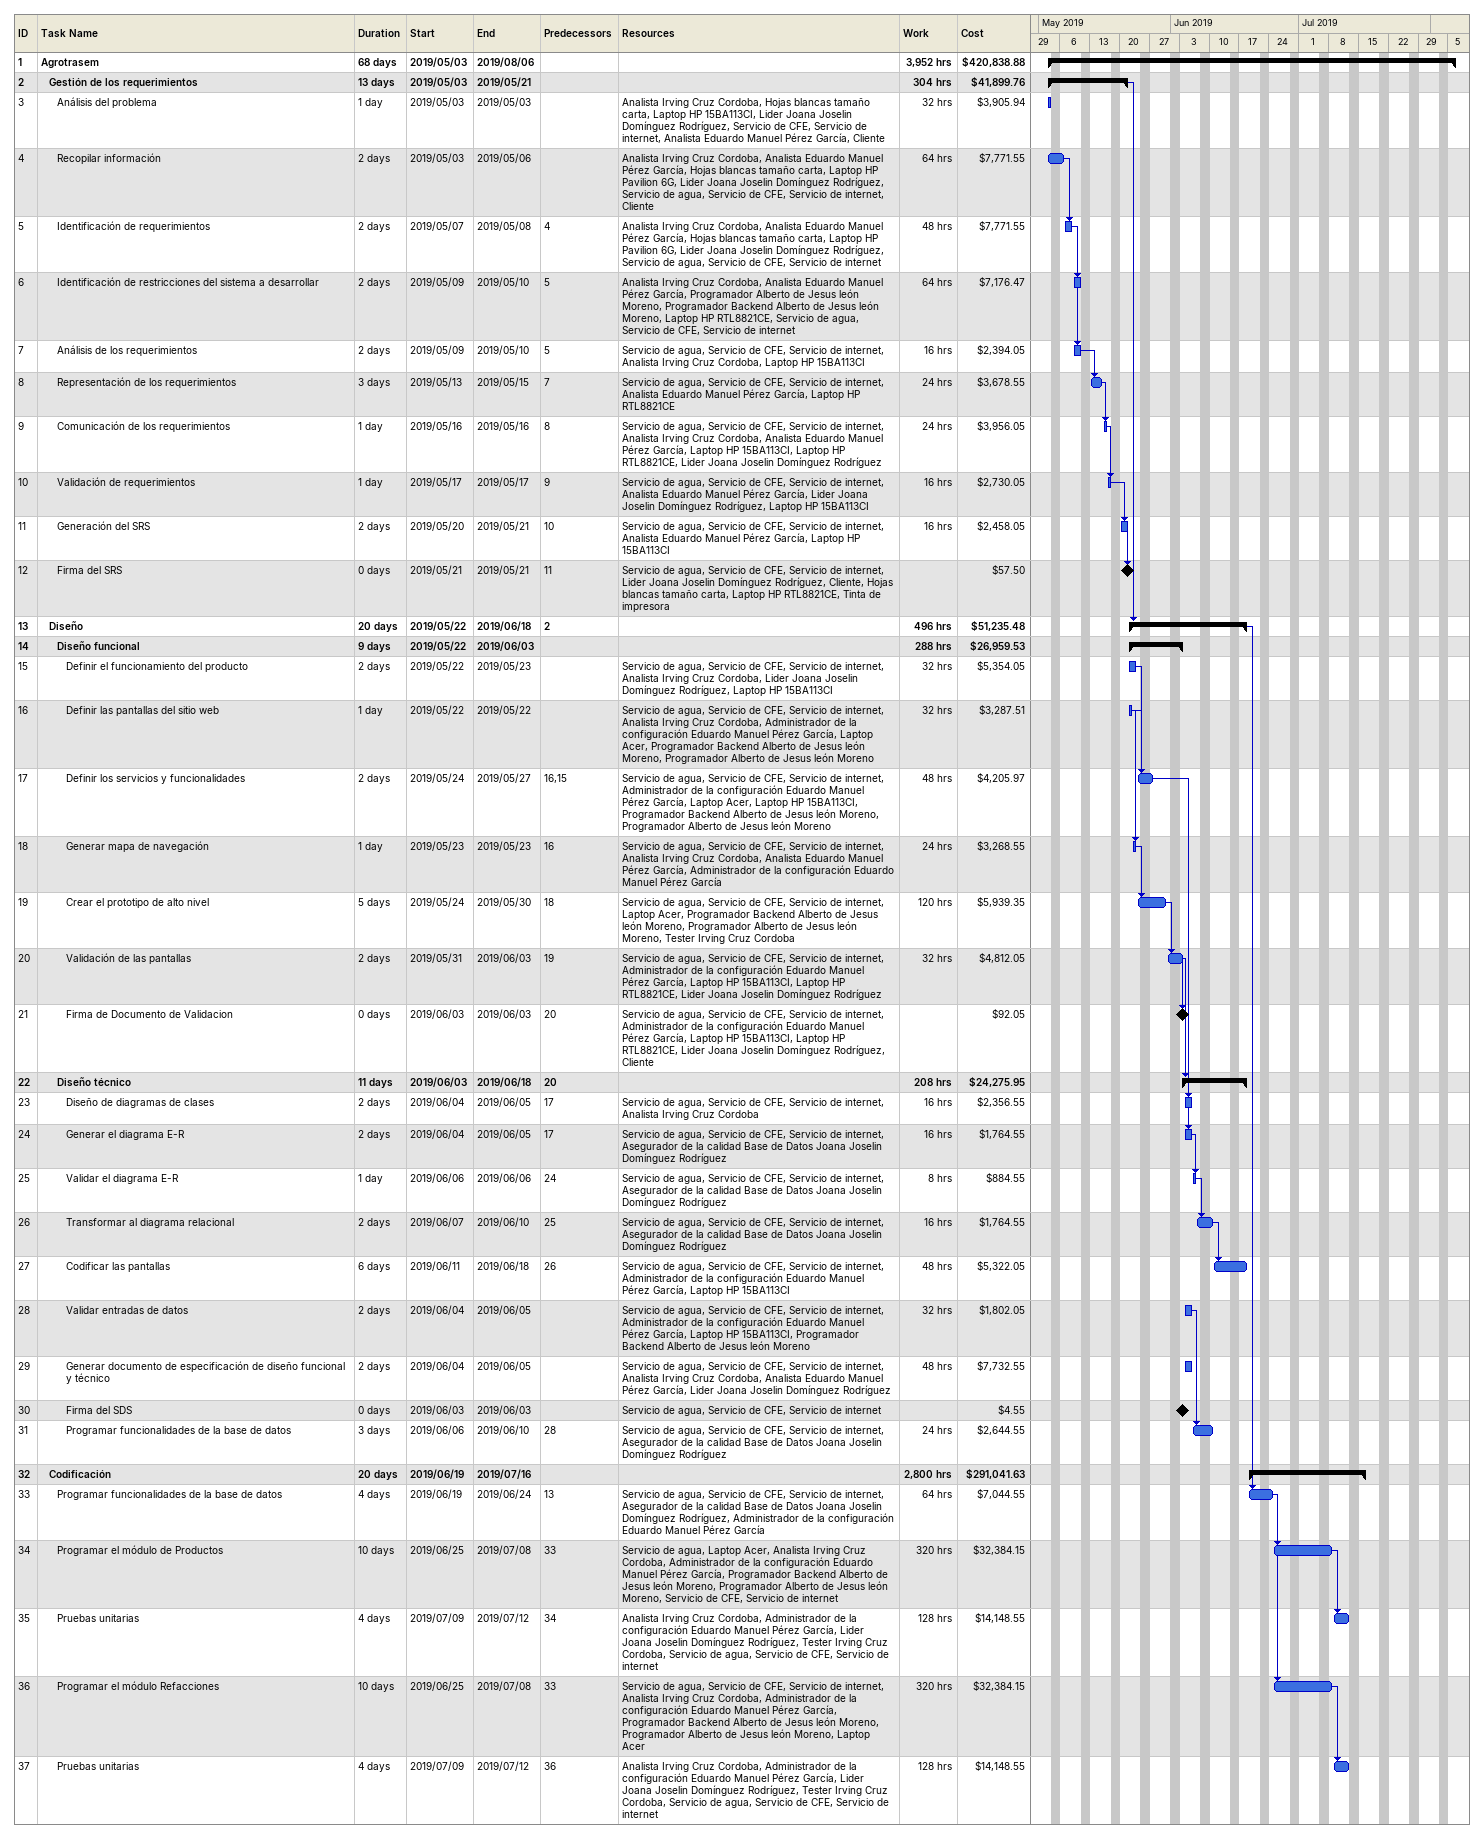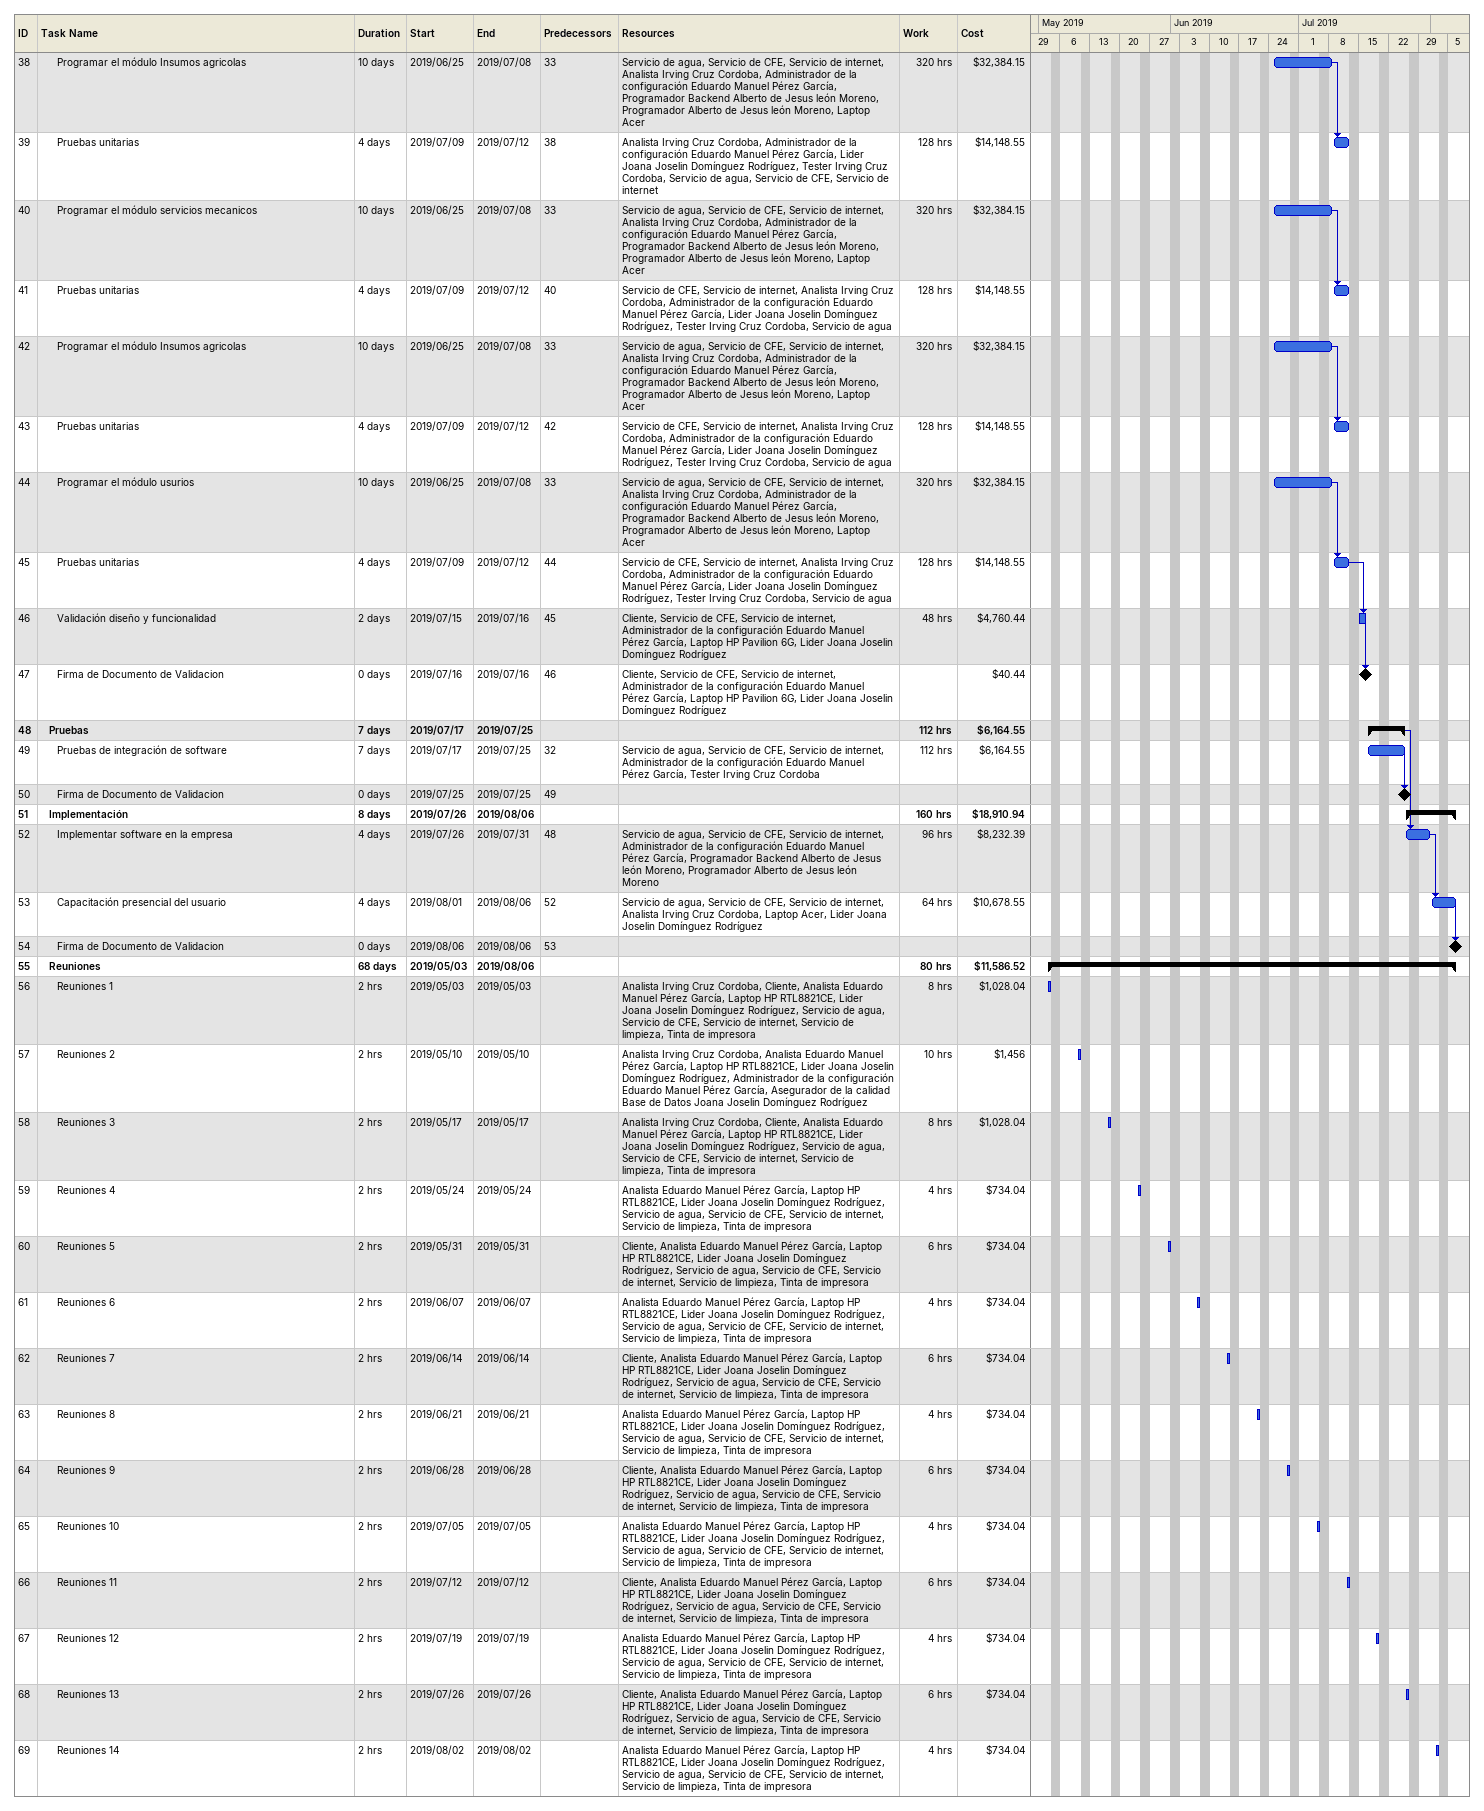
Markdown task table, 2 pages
| ID | Level | Task | Duration | Start | Finish | Predecessors | Resources | Work (h) | Cost ($) |
|---|---|---|---|---|---|---|---|---|---|
| 1 | 1 | **Agrotrasem** | 68d | 2019-05-03 | 2019-08-06 |  |  | 3952 | 420838.88 |
| 2 | 2 | **Gestión de los requerimientos** | 13d | 2019-05-03 | 2019-05-21 |  |  | 304 | 41899.76 |
| 3 | 3 | Análisis del problema | 1d | 2019-05-03 | 2019-05-03 |  | Analista Irving Cruz Cordoba, Hojas blancas tamaño carta, Laptop HP 15BA113CI, Lider Joana Joselin Domínguez Rodríguez, Servicio de CFE, Servicio de internet, Analista Eduardo Manuel Pérez García, Cliente | 32 | 3905.94 |
| 4 | 3 | Recopilar información | 2d | 2019-05-03 | 2019-05-06 |  | Analista Irving Cruz Cordoba, Analista Eduardo Manuel Pérez García, Hojas blancas tamaño carta, Laptop HP Pavilion 6G, Lider Joana Joselin Domínguez Rodríguez, Servicio de agua, Servicio de CFE, Servicio de internet, Cliente | 64 | 7771.55 |
| 5 | 3 | Identificación de requerimientos | 2d | 2019-05-07 | 2019-05-08 | 4 | Analista Irving Cruz Cordoba, Analista Eduardo Manuel Pérez García, Hojas blancas tamaño carta, Laptop HP Pavilion 6G, Lider Joana Joselin Domínguez Rodríguez, Servicio de agua, Servicio de CFE, Servicio de internet | 48 | 7771.55 |
| 6 | 3 | Identificación de restricciones del sistema a desarrollar | 2d | 2019-05-09 | 2019-05-10 | 5 | Analista Irving Cruz Cordoba, Analista Eduardo Manuel Pérez García, Programador Alberto de Jesus león Moreno, Programador Backend Alberto de Jesus león Moreno, Laptop HP RTL8821CE, Servicio de agua, Servicio de CFE, Servicio de internet | 64 | 7176.47 |
| 7 | 3 | Análisis de los requerimientos | 2d | 2019-05-09 | 2019-05-10 | 5 | Servicio de agua, Servicio de CFE, Servicio de internet, Analista Irving Cruz Cordoba, Laptop HP 15BA113CI | 16 | 2394.05 |
| 8 | 3 | Representación de los requerimientos | 3d | 2019-05-13 | 2019-05-15 | 7 | Servicio de agua, Servicio de CFE, Servicio de internet, Analista Eduardo Manuel Pérez García, Laptop HP RTL8821CE | 24 | 3678.55 |
| 9 | 3 | Comunicación de los requerimientos | 1d | 2019-05-16 | 2019-05-16 | 8 | Servicio de agua, Servicio de CFE, Servicio de internet, Analista Irving Cruz Cordoba, Analista Eduardo Manuel Pérez García, Laptop HP 15BA113CI, Laptop HP RTL8821CE, Lider Joana Joselin Domínguez Rodríguez | 24 | 3956.05 |
| 10 | 3 | Validación de requerimientos | 1d | 2019-05-17 | 2019-05-17 | 9 | Servicio de agua, Servicio de CFE, Servicio de internet, Analista Eduardo Manuel Pérez García, Lider Joana Joselin Domínguez Rodríguez, Laptop HP 15BA113CI | 16 | 2730.05 |
| 11 | 3 | Generación del SRS | 2d | 2019-05-20 | 2019-05-21 | 10 | Servicio de agua, Servicio de CFE, Servicio de internet, Analista Eduardo Manuel Pérez García, Laptop HP 15BA113CI | 16 | 2458.05 |
| 12 | 3 | Firma del SRS | 0d | 2019-05-21 | 2019-05-21 | 11 | Servicio de agua, Servicio de CFE, Servicio de internet, Lider Joana Joselin Domínguez Rodríguez, Cliente, Hojas blancas tamaño carta, Laptop HP RTL8821CE, Tinta de impresora |  | 57.50 |
| 13 | 2 | **Diseño** | 20d | 2019-05-22 | 2019-06-18 | 2 |  | 496 | 51235.48 |
| 14 | 3 | **Diseño funcional** | 9d | 2019-05-22 | 2019-06-03 |  |  | 288 | 26959.53 |
| 15 | 4 | Definir el funcionamiento del producto | 2d | 2019-05-22 | 2019-05-23 |  | Servicio de agua, Servicio de CFE, Servicio de internet, Analista Irving Cruz Cordoba, Lider Joana Joselin Domínguez Rodríguez, Laptop HP 15BA113CI | 32 | 5354.05 |
| 16 | 4 | Definir las pantallas del sitio web | 1d | 2019-05-22 | 2019-05-22 |  | Servicio de agua, Servicio de CFE, Servicio de internet, Analista Irving Cruz Cordoba, Administrador de la configuración Eduardo Manuel Pérez García, Laptop Acer, Programador Backend Alberto de Jesus león Moreno, Programador Alberto de Jesus león Moreno | 32 | 3287.51 |
| 17 | 4 | Definir los servicios y funcionalidades | 2d | 2019-05-24 | 2019-05-27 | 16, 15 | Servicio de agua, Servicio de CFE, Servicio de internet, Administrador de la configuración Eduardo Manuel Pérez García, Laptop Acer, Laptop HP 15BA113CI, Programador Backend Alberto de Jesus león Moreno, Programador Alberto de Jesus león Moreno | 48 | 4205.97 |
| 18 | 4 | Generar mapa de navegación | 1d | 2019-05-23 | 2019-05-23 | 16 | Servicio de agua, Servicio de CFE, Servicio de internet, Analista Irving Cruz Cordoba, Analista Eduardo Manuel Pérez García, Administrador de la configuración Eduardo Manuel Pérez García | 24 | 3268.55 |
| 19 | 4 | Crear el prototipo de alto nivel | 5d | 2019-05-24 | 2019-05-30 | 18 | Servicio de agua, Servicio de CFE, Servicio de internet, Laptop Acer, Programador Backend Alberto de Jesus león Moreno, Programador Alberto de Jesus león Moreno, Tester Irving Cruz Cordoba | 120 | 5939.35 |
| 20 | 4 | Validación de las pantallas | 2d | 2019-05-31 | 2019-06-03 | 19 | Servicio de agua, Servicio de CFE, Servicio de internet, Administrador de la configuración Eduardo Manuel Pérez García, Laptop HP 15BA113CI, Laptop HP RTL8821CE, Lider Joana Joselin Domínguez Rodríguez | 32 | 4812.05 |
| 21 | 4 | Firma de Documento de Validacion | 0d | 2019-06-03 | 2019-06-03 | 20 | Servicio de agua, Servicio de CFE, Servicio de internet, Administrador de la configuración Eduardo Manuel Pérez García, Laptop HP 15BA113CI, Laptop HP RTL8821CE, Lider Joana Joselin Domínguez Rodríguez, Cliente |  | 92.05 |
| 22 | 3 | **Diseño técnico** | 11d | 2019-06-03 | 2019-06-18 | 20 |  | 208 | 24275.95 |
| 23 | 4 | Diseño de diagramas de clases | 2d | 2019-06-04 | 2019-06-05 | 17 | Servicio de agua, Servicio de CFE, Servicio de internet, Analista Irving Cruz Cordoba | 16 | 2356.55 |
| 24 | 4 | Generar el diagrama E-R | 2d | 2019-06-04 | 2019-06-05 | 17 | Servicio de agua, Servicio de CFE, Servicio de internet, Asegurador de la calidad Base de Datos Joana Joselin Domínguez Rodríguez | 16 | 1764.55 |
| 25 | 4 | Validar el diagrama E-R | 1d | 2019-06-06 | 2019-06-06 | 24 | Servicio de agua, Servicio de CFE, Servicio de internet, Asegurador de la calidad Base de Datos Joana Joselin Domínguez Rodríguez | 8 | 884.55 |
| 26 | 4 | Transformar al diagrama relacional | 2d | 2019-06-07 | 2019-06-10 | 25 | Servicio de agua, Servicio de CFE, Servicio de internet, Asegurador de la calidad Base de Datos Joana Joselin Domínguez Rodríguez | 16 | 1764.55 |
| 27 | 4 | Codificar las pantallas | 6d | 2019-06-11 | 2019-06-18 | 26 | Servicio de agua, Servicio de CFE, Servicio de internet, Administrador de la configuración Eduardo Manuel Pérez García, Laptop HP 15BA113CI | 48 | 5322.05 |
| 28 | 4 | Validar entradas de datos | 2d | 2019-06-04 | 2019-06-05 |  | Servicio de agua, Servicio de CFE, Servicio de internet, Administrador de la configuración Eduardo Manuel Pérez García, Laptop HP 15BA113CI, Programador Backend Alberto de Jesus león Moreno | 32 | 1802.05 |
| 29 | 4 | Generar documento de especificación de diseño funcional y técnico | 2d | 2019-06-04 | 2019-06-05 |  | Servicio de agua, Servicio de CFE, Servicio de internet, Analista Irving Cruz Cordoba, Analista Eduardo Manuel Pérez García, Lider Joana Joselin Domínguez Rodríguez | 48 | 7732.55 |
| 30 | 4 | Firma del SDS | 0d | 2019-06-03 | 2019-06-03 |  | Servicio de agua, Servicio de CFE, Servicio de internet |  | 4.55 |
| 31 | 4 | Programar funcionalidades de la base de datos | 3d | 2019-06-06 | 2019-06-10 | 28 | Servicio de agua, Servicio de CFE, Servicio de internet, Asegurador de la calidad Base de Datos Joana Joselin Domínguez Rodríguez | 24 | 2644.55 |
| 32 | 2 | **Codificación** | 20d | 2019-06-19 | 2019-07-16 |  |  | 2800 | 291041.63 |
| 33 | 3 | Programar funcionalidades de la base de datos | 4d | 2019-06-19 | 2019-06-24 | 13 | Servicio de agua, Servicio de CFE, Servicio de internet, Asegurador de la calidad Base de Datos Joana Joselin Domínguez Rodríguez, Administrador de la configuración Eduardo Manuel Pérez García | 64 | 7044.55 |
| 34 | 3 | Programar el módulo de Productos | 10d | 2019-06-25 | 2019-07-08 | 33 | Servicio de agua, Laptop Acer, Analista Irving Cruz Cordoba, Administrador de la configuración Eduardo Manuel Pérez García, Programador Backend Alberto de Jesus león Moreno, Programador Alberto de Jesus león Moreno, Servicio de CFE, Servicio de internet | 320 | 32384.15 |
| 35 | 3 | Pruebas unitarias | 4d | 2019-07-09 | 2019-07-12 | 34 | Analista Irving Cruz Cordoba, Administrador de la configuración Eduardo Manuel Pérez García, Lider Joana Joselin Domínguez Rodríguez, Tester Irving Cruz Cordoba, Servicio de agua, Servicio de CFE, Servicio de internet | 128 | 14148.55 |
| 36 | 3 | Programar el módulo Refacciones | 10d | 2019-06-25 | 2019-07-08 | 33 | Servicio de agua, Servicio de CFE, Servicio de internet, Analista Irving Cruz Cordoba, Administrador de la configuración Eduardo Manuel Pérez García, Programador Backend Alberto de Jesus león Moreno, Programador Alberto de Jesus león Moreno, Laptop Acer | 320 | 32384.15 |
| 37 | 3 | Pruebas unitarias | 4d | 2019-07-09 | 2019-07-12 | 36 | Analista Irving Cruz Cordoba, Administrador de la configuración Eduardo Manuel Pérez García, Lider Joana Joselin Domínguez Rodríguez, Tester Irving Cruz Cordoba, Servicio de agua, Servicio de CFE, Servicio de internet | 128 | 14148.55 |
| 38 | 3 | Programar el módulo Insumos agricolas | 10d | 2019-06-25 | 2019-07-08 | 33 | Servicio de agua, Servicio de CFE, Servicio de internet, Analista Irving Cruz Cordoba, Administrador de la configuración Eduardo Manuel Pérez García, Programador Backend Alberto de Jesus león Moreno, Programador Alberto de Jesus león Moreno, Laptop Acer | 320 | 32384.15 |
| 39 | 3 | Pruebas unitarias | 4d | 2019-07-09 | 2019-07-12 | 38 | Analista Irving Cruz Cordoba, Administrador de la configuración Eduardo Manuel Pérez García, Lider Joana Joselin Domínguez Rodríguez, Tester Irving Cruz Cordoba, Servicio de agua, Servicio de CFE, Servicio de internet | 128 | 14148.55 |
| 40 | 3 | Programar el módulo servicios mecanicos | 10d | 2019-06-25 | 2019-07-08 | 33 | Servicio de agua, Servicio de CFE, Servicio de internet, Analista Irving Cruz Cordoba, Administrador de la configuración Eduardo Manuel Pérez García, Programador Backend Alberto de Jesus león Moreno, Programador Alberto de Jesus león Moreno, Laptop Acer | 320 | 32384.15 |
| 41 | 3 | Pruebas unitarias | 4d | 2019-07-09 | 2019-07-12 | 40 | Servicio de CFE, Servicio de internet, Analista Irving Cruz Cordoba, Administrador de la configuración Eduardo Manuel Pérez García, Lider Joana Joselin Domínguez Rodríguez, Tester Irving Cruz Cordoba, Servicio de agua | 128 | 14148.55 |
| 42 | 3 | Programar el módulo Insumos agricolas | 10d | 2019-06-25 | 2019-07-08 | 33 | Servicio de agua, Servicio de CFE, Servicio de internet, Analista Irving Cruz Cordoba, Administrador de la configuración Eduardo Manuel Pérez García, Programador Backend Alberto de Jesus león Moreno, Programador Alberto de Jesus león Moreno, Laptop Acer | 320 | 32384.15 |
| 43 | 3 | Pruebas unitarias | 4d | 2019-07-09 | 2019-07-12 | 42 | Servicio de CFE, Servicio de internet, Analista Irving Cruz Cordoba, Administrador de la configuración Eduardo Manuel Pérez García, Lider Joana Joselin Domínguez Rodríguez, Tester Irving Cruz Cordoba, Servicio de agua | 128 | 14148.55 |
| 44 | 3 | Programar el módulo usurios | 10d | 2019-06-25 | 2019-07-08 | 33 | Servicio de agua, Servicio de CFE, Servicio de internet, Analista Irving Cruz Cordoba, Administrador de la configuración Eduardo Manuel Pérez García, Programador Backend Alberto de Jesus león Moreno, Programador Alberto de Jesus león Moreno, Laptop Acer | 320 | 32384.15 |
| 45 | 3 | Pruebas unitarias | 4d | 2019-07-09 | 2019-07-12 | 44 | Servicio de CFE, Servicio de internet, Analista Irving Cruz Cordoba, Administrador de la configuración Eduardo Manuel Pérez García, Lider Joana Joselin Domínguez Rodríguez, Tester Irving Cruz Cordoba, Servicio de agua | 128 | 14148.55 |
| 46 | 3 | Validación diseño y funcionalidad | 2d | 2019-07-15 | 2019-07-16 | 45 | Cliente, Servicio de CFE, Servicio de internet, Administrador de la configuración Eduardo Manuel Pérez García, Laptop HP Pavilion 6G, Lider Joana Joselin Domínguez Rodríguez | 48 | 4760.44 |
| 47 | 3 | Firma de Documento de Validacion | 0d | 2019-07-16 | 2019-07-16 | 46 | Cliente, Servicio de CFE, Servicio de internet, Administrador de la configuración Eduardo Manuel Pérez García, Laptop HP Pavilion 6G, Lider Joana Joselin Domínguez Rodríguez |  | 40.44 |
| 48 | 2 | **Pruebas** | 7d | 2019-07-17 | 2019-07-25 |  |  | 112 | 6164.55 |
| 49 | 3 | Pruebas de integración de software | 7d | 2019-07-17 | 2019-07-25 | 32 | Servicio de agua, Servicio de CFE, Servicio de internet, Administrador de la configuración Eduardo Manuel Pérez García, Tester Irving Cruz Cordoba | 112 | 6164.55 |
| 50 | 3 | Firma de Documento de Validacion | 0d | 2019-07-25 | 2019-07-25 | 49 |  |  |  |
| 51 | 2 | **Implementación** | 8d | 2019-07-26 | 2019-08-06 |  |  | 160 | 18910.94 |
| 52 | 3 | Implementar software en la empresa | 4d | 2019-07-26 | 2019-07-31 | 48 | Servicio de agua, Servicio de CFE, Servicio de internet, Administrador de la configuración Eduardo Manuel Pérez García, Programador Backend Alberto de Jesus león Moreno, Programador Alberto de Jesus león Moreno | 96 | 8232.39 |
| 53 | 3 | Capacitación presencial del usuario | 4d | 2019-08-01 | 2019-08-06 | 52 | Servicio de agua, Servicio de CFE, Servicio de internet, Analista Irving Cruz Cordoba, Laptop Acer, Lider Joana Joselin Domínguez Rodríguez | 64 | 10678.55 |
| 54 | 3 | Firma de Documento de Validacion | 0d | 2019-08-06 | 2019-08-06 | 53 |  |  |  |
| 55 | 2 | **Reuniones** | 68d | 2019-05-03 | 2019-08-06 |  |  | 80 | 11586.52 |
| 56 | 3 | Reuniones 1 | 2h | 2019-05-03 | 2019-05-03 |  | Analista Irving Cruz Cordoba, Cliente, Analista Eduardo Manuel Pérez García, Laptop HP RTL8821CE, Lider Joana Joselin Domínguez Rodríguez, Servicio de agua, Servicio de CFE, Servicio de internet, Servicio de limpieza, Tinta de impresora | 8 | 1028.04 |
| 57 | 3 | Reuniones 2 | 2h | 2019-05-10 | 2019-05-10 |  | Analista Irving Cruz Cordoba, Analista Eduardo Manuel Pérez García, Laptop HP RTL8821CE, Lider Joana Joselin Domínguez Rodríguez, Administrador de la configuración Eduardo Manuel Pérez García, Asegurador de la calidad Base de Datos Joana Joselin Domínguez Rodríguez | 10 | 1456 |
| 58 | 3 | Reuniones 3 | 2h | 2019-05-17 | 2019-05-17 |  | Analista Irving Cruz Cordoba, Cliente, Analista Eduardo Manuel Pérez García, Laptop HP RTL8821CE, Lider Joana Joselin Domínguez Rodríguez, Servicio de agua, Servicio de CFE, Servicio de internet, Servicio de limpieza, Tinta de impresora | 8 | 1028.04 |
| 59 | 3 | Reuniones 4 | 2h | 2019-05-24 | 2019-05-24 |  | Analista Eduardo Manuel Pérez García, Laptop HP RTL8821CE, Lider Joana Joselin Domínguez Rodríguez, Servicio de agua, Servicio de CFE, Servicio de internet, Servicio de limpieza, Tinta de impresora | 4 | 734.04 |
| 60 | 3 | Reuniones 5 | 2h | 2019-05-31 | 2019-05-31 |  | Cliente, Analista Eduardo Manuel Pérez García, Laptop HP RTL8821CE, Lider Joana Joselin Domínguez Rodríguez, Servicio de agua, Servicio de CFE, Servicio de internet, Servicio de limpieza, Tinta de impresora | 6 | 734.04 |
| 61 | 3 | Reuniones 6 | 2h | 2019-06-07 | 2019-06-07 |  | Analista Eduardo Manuel Pérez García, Laptop HP RTL8821CE, Lider Joana Joselin Domínguez Rodríguez, Servicio de agua, Servicio de CFE, Servicio de internet, Servicio de limpieza, Tinta de impresora | 4 | 734.04 |
| 62 | 3 | Reuniones 7 | 2h | 2019-06-14 | 2019-06-14 |  | Cliente, Analista Eduardo Manuel Pérez García, Laptop HP RTL8821CE, Lider Joana Joselin Domínguez Rodríguez, Servicio de agua, Servicio de CFE, Servicio de internet, Servicio de limpieza, Tinta de impresora | 6 | 734.04 |
| 63 | 3 | Reuniones 8 | 2h | 2019-06-21 | 2019-06-21 |  | Analista Eduardo Manuel Pérez García, Laptop HP RTL8821CE, Lider Joana Joselin Domínguez Rodríguez, Servicio de agua, Servicio de CFE, Servicio de internet, Servicio de limpieza, Tinta de impresora | 4 | 734.04 |
| 64 | 3 | Reuniones 9 | 2h | 2019-06-28 | 2019-06-28 |  | Cliente, Analista Eduardo Manuel Pérez García, Laptop HP RTL8821CE, Lider Joana Joselin Domínguez Rodríguez, Servicio de agua, Servicio de CFE, Servicio de internet, Servicio de limpieza, Tinta de impresora | 6 | 734.04 |
| 65 | 3 | Reuniones 10 | 2h | 2019-07-05 | 2019-07-05 |  | Analista Eduardo Manuel Pérez García, Laptop HP RTL8821CE, Lider Joana Joselin Domínguez Rodríguez, Servicio de agua, Servicio de CFE, Servicio de internet, Servicio de limpieza, Tinta de impresora | 4 | 734.04 |
| 66 | 3 | Reuniones 11 | 2h | 2019-07-12 | 2019-07-12 |  | Cliente, Analista Eduardo Manuel Pérez García, Laptop HP RTL8821CE, Lider Joana Joselin Domínguez Rodríguez, Servicio de agua, Servicio de CFE, Servicio de internet, Servicio de limpieza, Tinta de impresora | 6 | 734.04 |
| 67 | 3 | Reuniones 12 | 2h | 2019-07-19 | 2019-07-19 |  | Analista Eduardo Manuel Pérez García, Laptop HP RTL8821CE, Lider Joana Joselin Domínguez Rodríguez, Servicio de agua, Servicio de CFE, Servicio de internet, Servicio de limpieza, Tinta de impresora | 4 | 734.04 |
| 68 | 3 | Reuniones 13 | 2h | 2019-07-26 | 2019-07-26 |  | Cliente, Analista Eduardo Manuel Pérez García, Laptop HP RTL8821CE, Lider Joana Joselin Domínguez Rodríguez, Servicio de agua, Servicio de CFE, Servicio de internet, Servicio de limpieza, Tinta de impresora | 6 | 734.04 |
| 69 | 3 | Reuniones 14 | 2h | 2019-08-02 | 2019-08-02 |  | Analista Eduardo Manuel Pérez García, Laptop HP RTL8821CE, Lider Joana Joselin Domínguez Rodríguez, Servicio de agua, Servicio de CFE, Servicio de internet, Servicio de limpieza, Tinta de impresora | 4 | 734.04 |
